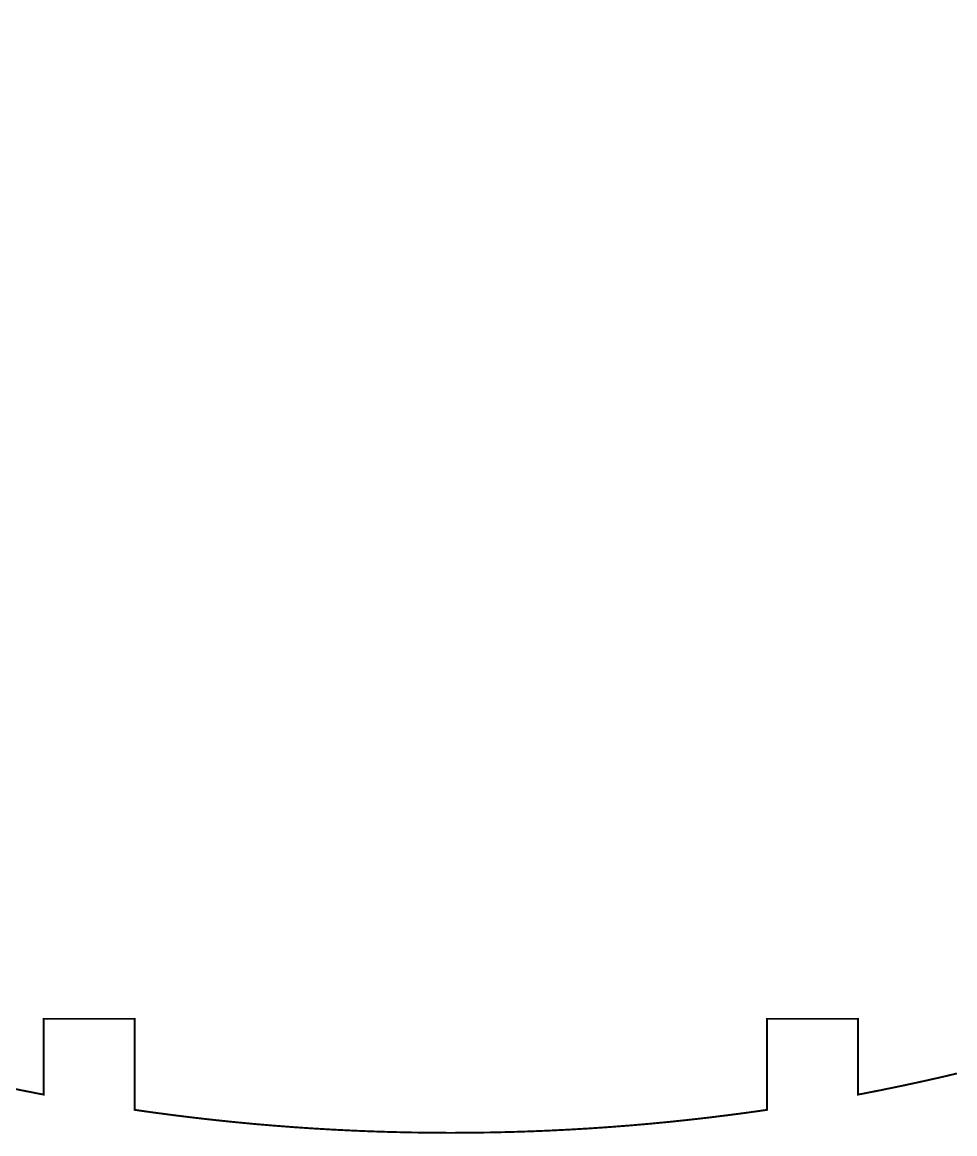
# Model space of a CAD drawing. Header units: metres. Extents: x 0 to 1595, y 0 to 995.
# Drawn here: x 992.2 to 1186.8, y 0 to 232.1 of the extents above; entities that cross this region are included whole.
import ezdxf

# ---------------------------------------------------------------- set-up
doc = ezdxf.new("R2010")
doc.units = ezdxf.units.M

msp = doc.modelspace()

# ---------------------------------------------------------------- linework, layer by layer
msp.add_lwpolyline([(987.557, 10.006, 0.4, 0.4, 0), (992.096, 9.07422, 0.4, 0.4, 0), (995.506, 8.40408, 0.4, 0.4, 0), (996.643, 8.18837, 0.4, 0.4, 0), (996.643, 24.0018, 0.4, 0.4, 0), (1015.64, 24.0018, 0.4, 0.4, 0), (1015.64, 5.00174, 0.4, 0.4, 0), (1016.67, 4.852, 0.4, 0.4, 0), (1019.75, 4.42101, 0.4, 0.4, 0), (1023.86, 3.87782, 0.4, 0.4, 0), (1027.97, 3.37196, 0.4, 0.4, 0), (1032.09, 2.90365, 0.4, 0.4, 0), (1036.21, 2.47265, 0.4, 0.4, 0), (1040.33, 2.07932, 0.4, 0.4, 0), (1044.45, 1.72331, 0.4, 0.4, 0), (1048.58, 1.40494, 0.4, 0.4, 0), (1052.71, 1.12392, 0.4, 0.4, 0), (1056.84, 0.88043, 0.4, 0.4, 0), (1060.97, 0.67426, 0.4, 0.4, 0), (1065.1, 0.50564, 0.4, 0.4, 0), (1069.24, 0.37457, 0.4, 0.4, 0), (1073.37, 0.28082, 0.4, 0.4, 0), (1077.51, 0.22461, 0.4, 0.4, 0), (1081.64, 0.20595, 0.4, 0.4, 0), (1085.78, 0.22461, 0.4, 0.4, 0), (1089.92, 0.28082, 0.4, 0.4, 0), (1094.05, 0.37457, 0.4, 0.4, 0), (1098.18, 0.50564, 0.4, 0.4, 0), (1102.32, 0.67426, 0.4, 0.4, 0), (1106.45, 0.88043, 0.4, 0.4, 0), (1110.58, 1.12392, 0.4, 0.4, 0), (1114.71, 1.40494, 0.4, 0.4, 0), (1118.83, 1.72331, 0.4, 0.4, 0), (1122.96, 2.07932, 0.4, 0.4, 0), (1127.08, 2.47265, 0.4, 0.4, 0), (1131.2, 2.90365, 0.4, 0.4, 0), (1135.32, 3.37196, 0.4, 0.4, 0), (1139.43, 3.87782, 0.4, 0.4, 0), (1143.54, 4.42101, 0.4, 0.4, 0), (1146.62, 4.852, 0.4, 0.4, 0), (1147.64, 5.00174, 0.4, 0.4, 0), (1147.64, 24.0018, 0.4, 0.4, 0), (1166.64, 24.0018, 0.4, 0.4, 0), (1166.64, 8.18837, 0.4, 0.4, 0), (1167.78, 8.40408, 0.4, 0.4, 0), (1171.19, 9.07422, 0.4, 0.4, 0), (1175.73, 10.006, 0.4, 0.4, 0), (1180.26, 10.9837, 0.4, 0.4, 0), (1183.65, 11.7459, 0.4, 0.4, 0), (1184.78, 12.0075, 0.4, 0.4, 0), (1185.4, 12.1525, 0.4, 0.4, 0), (1187.27, 12.6029, 0.4, 0.4, 0)], format="xyseb")

doc.saveas('drawing.dxf')
